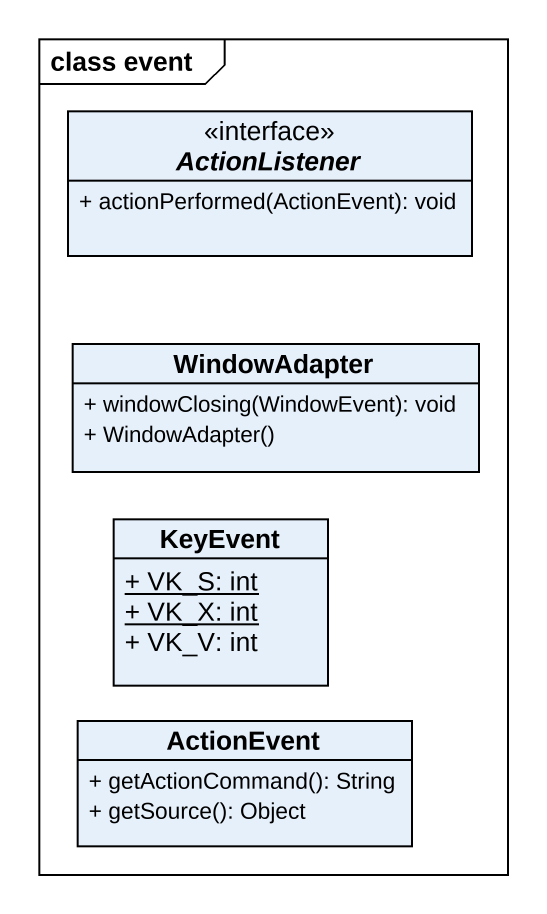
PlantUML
@startuml
mainframe class event
hide circle
hide empty members
skinparam classAttributeIconSize 0
interface ActionListener {
  + actionPerformed(ActionEvent): void
}
class WindowAdapter {
  + windowClosing(WindowEvent): void
  + WindowAdapter()
}
class KeyEvent {
  {static} + VK_S: int
  {static} + VK_X: int
  + VK_V: int
}
class ActionEvent {
  + getActionCommand(): String
  + getSource(): Object
}
@enduml
